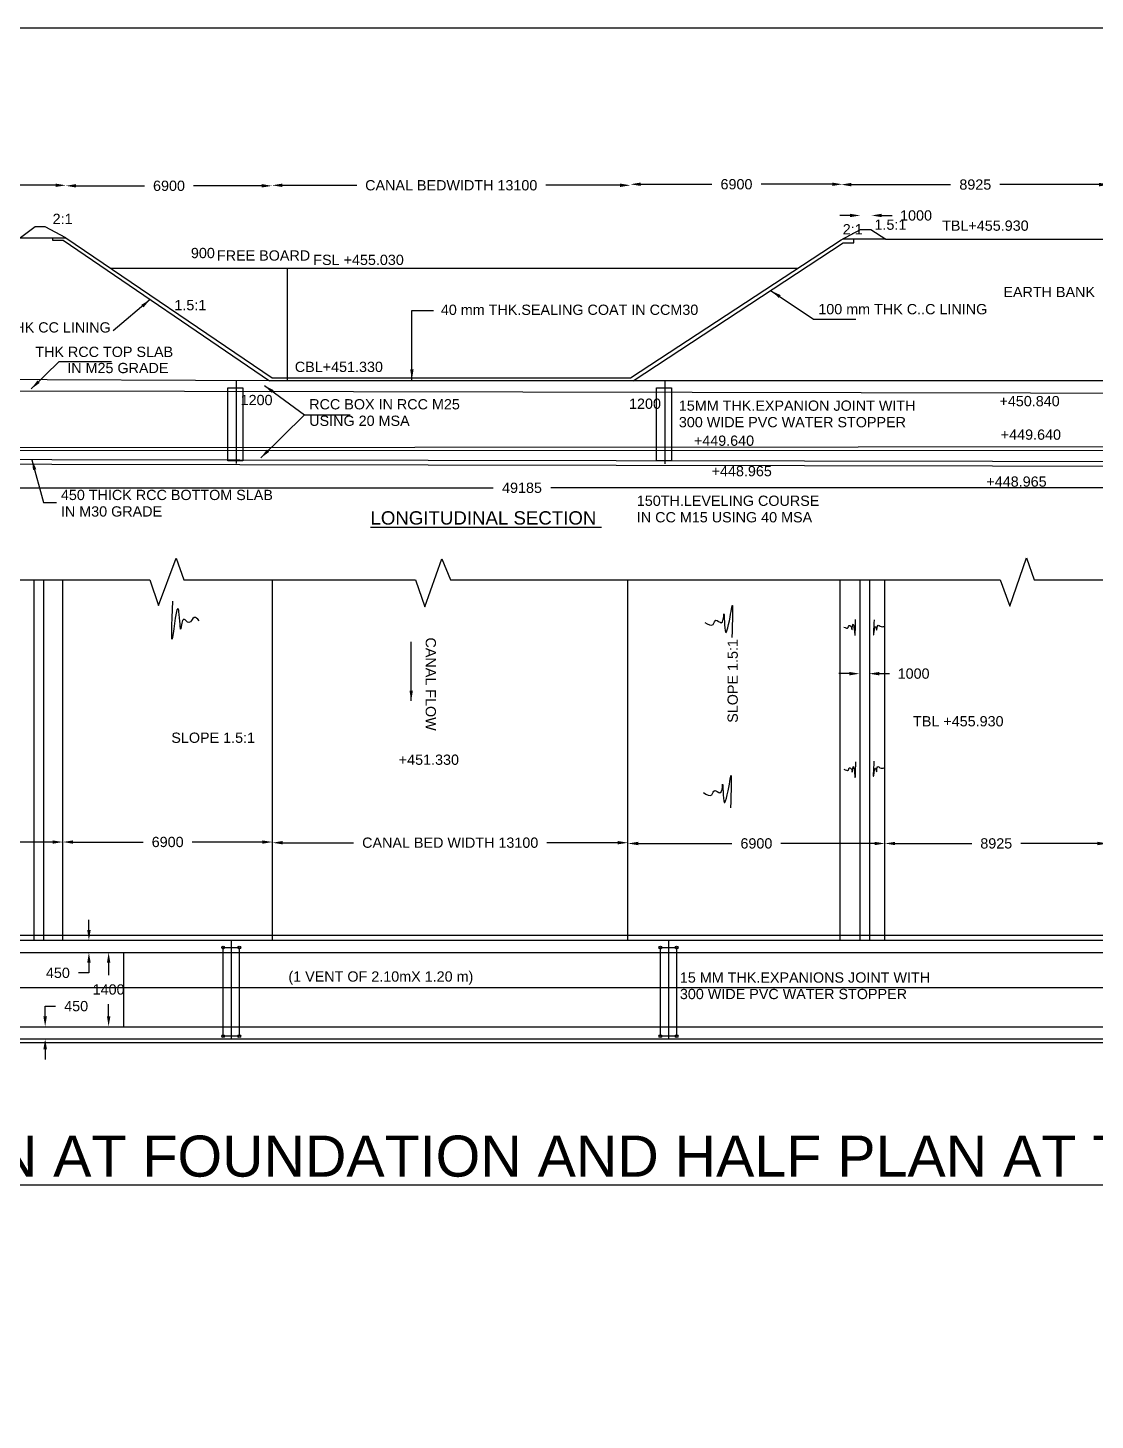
# Model space of a CAD drawing. Header units: inches. Extents: x 13 to 6403, y 6 to 3106.
# Drawn here: x 23.4 to 33.8, y 19.12 to 32.68 of the extents above; entities that cross this region are included whole.
import ezdxf

# ---------------------------------------------------------------- set-up
doc = ezdxf.new("R2010")
doc.units = ezdxf.units.IN
doc.header["$MEASUREMENT"] = 0
doc.styles.get("Standard").update_dxf_attribs({"font": 'arial.ttf', "height": 0.1})
doc.dimstyles.get("Standard").update_dxf_attribs({"dimtxt": 0.1, "dimasz": 0.1, "dimexe": 0.18, "dimexo": 0.0625, "dimgap": 0.09, "dimtad": 0, "dimtih": 1, "dimtoh": 1, "dimdec": 4, "dimzin": 0, "dimdsep": 46, "dimtxsty": 'Standard', "dimcen": 0, "dimse1": 1, "dimse2": 1, "dimadec": 0, "dimazin": 0, "dimtfac": 1, "dimtdec": 4, "dimtofl": 0, "dimtmove": 0, "dimatfit": 3, "dimfxl": 1, "dimtolj": 1, "dimtzin": 0, "dimarcsym": 0})

# ---------------------------------------------------------------- blocks, each defined once
blk = doc.blocks.new('*D54')
at = {"color": 0, "lineweight": -2, "transparency": 16777216}
for p, q in [((22.259, 24.748), (22.711, 24.748)), ((23.642, 24.748), (23.189, 24.748))]:
    blk.add_line(p, q, dxfattribs=at)
at = {"color": 0, "transparency": 16777216}
for points in [[(22.259, 24.764), (22.259, 24.731), (22.159, 24.748)], [(23.642, 24.764), (23.642, 24.731), (23.742, 24.748)]]:
    blk.add_solid(points, dxfattribs=at)
at = {"layer": 'Defpoints', "color": 0, "transparency": 16777216}
for p in [(22.159, 24.748), (23.742, 24.748), (23.742, 24.748)]:
    blk.add_point(p, dxfattribs=at)
at = {"color": 0, "transparency": 16777216, "insert": (22.95, 24.748), "char_height": 0.1, "attachment_point": 5}
blk.add_mtext('\\A1;5000', dxfattribs=at)
blk = doc.blocks.new('*D55')
at = {"color": 0, "lineweight": -2, "transparency": 16777216}
for p, q in [((23.842, 24.748), (24.523, 24.748)), ((25.684, 24.748), (25.002, 24.748))]:
    blk.add_line(p, q, dxfattribs=at)
at = {"color": 0, "transparency": 16777216}
for points in [[(23.842, 24.764), (23.842, 24.731), (23.742, 24.748)], [(25.684, 24.764), (25.684, 24.731), (25.784, 24.748)]]:
    blk.add_solid(points, dxfattribs=at)
at = {"layer": 'Defpoints', "color": 0, "transparency": 16777216}
for p in [(23.742, 24.748), (25.784, 24.748), (25.784, 24.748)]:
    blk.add_point(p, dxfattribs=at)
at = {"color": 0, "transparency": 16777216, "insert": (24.763, 24.748), "char_height": 0.1, "attachment_point": 5}
blk.add_mtext('\\A1;6900', dxfattribs=at)
blk = doc.blocks.new('*D56')
at = {"color": 0, "lineweight": -2, "transparency": 16777216}
for p, q in [((25.884, 24.741), (26.574, 24.741)), ((29.146, 24.741), (28.456, 24.741))]:
    blk.add_line(p, q, dxfattribs=at)
at = {"color": 0, "transparency": 16777216}
for points in [[(25.884, 24.758), (25.884, 24.725), (25.784, 24.741)], [(29.146, 24.758), (29.146, 24.725), (29.246, 24.741)]]:
    blk.add_solid(points, dxfattribs=at)
at = {"layer": 'Defpoints', "color": 0, "transparency": 16777216}
for p in [(25.784, 24.748), (29.246, 24.748), (29.246, 24.741)]:
    blk.add_point(p, dxfattribs=at)
at = {"color": 0, "transparency": 16777216, "insert": (27.515, 24.741), "char_height": 0.1, "attachment_point": 5}
blk.add_mtext('\\A1;CANAL BED WIDTH 13100', dxfattribs=at)
blk = doc.blocks.new('*D57')
at = {"color": 0, "lineweight": -2, "transparency": 16777216}
for p, q in [((29.346, 24.734), (30.257, 24.734)), ((31.648, 24.734), (30.736, 24.734))]:
    blk.add_line(p, q, dxfattribs=at)
at = {"color": 0, "transparency": 16777216}
for points in [[(29.346, 24.75), (29.346, 24.717), (29.246, 24.734)], [(31.648, 24.75), (31.648, 24.717), (31.748, 24.734)]]:
    blk.add_solid(points, dxfattribs=at)
at = {"layer": 'Defpoints', "color": 0, "transparency": 16777216}
for p in [(29.246, 24.741), (31.748, 24.734), (31.748, 24.707)]:
    blk.add_point(p, dxfattribs=at)
at = {"color": 0, "transparency": 16777216, "insert": (30.497, 24.734), "char_height": 0.1, "attachment_point": 5}
blk.add_mtext('\\A1;6900', dxfattribs=at)
blk = doc.blocks.new('*D58')
at = {"color": 0, "lineweight": -2, "transparency": 16777216}
for p, q in [((31.848, 24.734), (32.594, 24.734)), ((33.819, 24.734), (33.073, 24.734))]:
    blk.add_line(p, q, dxfattribs=at)
at = {"color": 0, "transparency": 16777216}
for points in [[(31.848, 24.75), (31.848, 24.717), (31.748, 24.734)], [(33.819, 24.75), (33.819, 24.717), (33.919, 24.734)]]:
    blk.add_solid(points, dxfattribs=at)
at = {"layer": 'Defpoints', "color": 0, "transparency": 16777216}
for p in [(31.748, 24.734), (33.919, 24.734), (33.919, 24.734)]:
    blk.add_point(p, dxfattribs=at)
at = {"color": 0, "transparency": 16777216, "insert": (32.833, 24.734), "char_height": 0.1, "attachment_point": 5}
blk.add_mtext('\\A1;8925', dxfattribs=at)
blk = doc.blocks.new('*D77')
at = {"color": 0, "lineweight": -2, "transparency": 16777216}
for p, q in [((24.188, 23.573), (24.188, 23.452)), ((24.188, 23.049), (24.188, 23.17))]:
    blk.add_line(p, q, dxfattribs=at)
at = {"color": 0, "transparency": 16777216}
for points in [[(24.172, 23.573), (24.205, 23.573), (24.188, 23.673)], [(24.172, 23.049), (24.205, 23.049), (24.188, 22.949)]]:
    blk.add_solid(points, dxfattribs=at)
at = {"layer": 'Defpoints', "color": 0, "transparency": 16777216}
for p in [(24.188, 23.673), (24.188, 23.673), (24.188, 22.949)]:
    blk.add_point(p, dxfattribs=at)
at = {"color": 0, "transparency": 16777216, "insert": (24.188, 23.311), "char_height": 0.1, "attachment_point": 5}
blk.add_mtext('\\A1;1400', dxfattribs=at)
blk = doc.blocks.new('*D78')
at = {"color": 0, "lineweight": -2, "transparency": 16777216}
for p, q in [((23.996, 23.89), (23.996, 23.99)), ((23.996, 23.473), (23.896, 23.473)), ((23.996, 23.573), (23.996, 23.473))]:
    blk.add_line(p, q, dxfattribs=at)
at = {"color": 0, "transparency": 16777216}
for points in [[(23.98, 23.89), (24.013, 23.89), (23.996, 23.79)], [(23.98, 23.573), (24.013, 23.573), (23.996, 23.673)]]:
    blk.add_solid(points, dxfattribs=at)
at = {"layer": 'Defpoints', "color": 0, "transparency": 16777216}
for p in [(23.996, 23.79), (23.996, 23.673), (23.996, 23.673)]:
    blk.add_point(p, dxfattribs=at)
at = {"color": 0, "transparency": 16777216, "insert": (23.694, 23.473), "char_height": 0.1, "attachment_point": 5}
blk.add_mtext('\\A1;450', dxfattribs=at)
blk = doc.blocks.new('*D79')
at = {"color": 0, "lineweight": -2, "transparency": 16777216}
for p, q in [((23.57, 23.049), (23.57, 23.149)), ((23.57, 23.149), (23.67, 23.149)), ((23.57, 22.73), (23.57, 22.63))]:
    blk.add_line(p, q, dxfattribs=at)
at = {"color": 0, "transparency": 16777216}
for points in [[(23.553, 23.049), (23.587, 23.049), (23.57, 22.949)], [(23.553, 22.73), (23.587, 22.73), (23.57, 22.83)]]:
    blk.add_solid(points, dxfattribs=at)
at = {"layer": 'Defpoints', "color": 0, "transparency": 16777216}
for p in [(23.57, 22.949), (23.996, 22.949), (23.996, 22.83)]:
    blk.add_point(p, dxfattribs=at)
at = {"color": 0, "transparency": 16777216, "insert": (23.872, 23.149), "char_height": 0.1, "attachment_point": 5}
blk.add_mtext('\\A1;450', dxfattribs=at)
blk = doc.blocks.new('*D86')
at = {"color": 0, "lineweight": -2, "transparency": 16777216}
for p, q in [((31.408, 30.851), (31.308, 30.851)), ((31.718, 30.851), (31.818, 30.851))]:
    blk.add_line(p, q, dxfattribs=at)
at = {"color": 0, "transparency": 16777216}
for points in [[(31.408, 30.868), (31.408, 30.835), (31.508, 30.851)], [(31.718, 30.868), (31.718, 30.835), (31.618, 30.851)]]:
    blk.add_solid(points, dxfattribs=at)
at = {"layer": 'Defpoints', "color": 0, "transparency": 16777216}
for p in [(31.618, 30.851), (31.508, 30.715), (31.618, 30.715)]:
    blk.add_point(p, dxfattribs=at)
at = {"color": 0, "transparency": 16777216, "insert": (32.052, 30.851), "char_height": 0.1, "attachment_point": 5}
blk.add_mtext('\\A1;1000', dxfattribs=at)
blk = doc.blocks.new('*D87')
at = {"layer": 'Defpoints', "color": 0, "transparency": 16777216}
for p in [(23.771, 30.632), (24.206, 30.337), (25.106, 30.337)]:
    blk.add_point(p, dxfattribs=at)
at = {"color": 0, "transparency": 16777216, "insert": (25.106, 30.485), "char_height": 0.1, "attachment_point": 5}
blk.add_mtext('\\A1;900', dxfattribs=at)
blk = doc.blocks.new('*D96')
at = {"color": 0, "lineweight": -2, "transparency": 16777216}
for p, q in [((22.122, 31.145), (22.657, 31.145)), ((23.671, 31.145), (23.136, 31.145))]:
    blk.add_line(p, q, dxfattribs=at)
at = {"color": 0, "transparency": 16777216}
for points in [[(22.122, 31.162), (22.122, 31.129), (22.022, 31.145)], [(23.671, 31.162), (23.671, 31.129), (23.771, 31.145)]]:
    blk.add_solid(points, dxfattribs=at)
at = {"layer": 'Defpoints', "color": 0, "transparency": 16777216}
for p in [(23.771, 31.145), (22.022, 30.606), (23.771, 30.632)]:
    blk.add_point(p, dxfattribs=at)
at = {"color": 0, "transparency": 16777216, "insert": (22.897, 31.145), "char_height": 0.1, "attachment_point": 5}
blk.add_mtext('\\A1;5000', dxfattribs=at)
blk = doc.blocks.new('*D97')
at = {"color": 0, "lineweight": -2, "transparency": 16777216}
for p, q in [((23.871, 31.14), (24.536, 31.14)), ((25.68, 31.14), (25.015, 31.14))]:
    blk.add_line(p, q, dxfattribs=at)
at = {"color": 0, "transparency": 16777216}
for points in [[(23.871, 31.157), (23.871, 31.124), (23.771, 31.14)], [(25.68, 31.157), (25.68, 31.124), (25.78, 31.14)]]:
    blk.add_solid(points, dxfattribs=at)
at = {"layer": 'Defpoints', "color": 0, "transparency": 16777216}
for p in [(25.78, 31.14), (23.771, 30.632), (25.78, 29.27)]:
    blk.add_point(p, dxfattribs=at)
at = {"color": 0, "transparency": 16777216, "insert": (24.776, 31.14), "char_height": 0.1, "attachment_point": 5}
blk.add_mtext('\\A1;6900', dxfattribs=at)
blk = doc.blocks.new('*D98')
at = {"color": 0, "lineweight": -2, "transparency": 16777216}
for p, q in [((25.88, 31.145), (26.604, 31.145)), ((29.17, 31.145), (28.447, 31.145))]:
    blk.add_line(p, q, dxfattribs=at)
at = {"color": 0, "transparency": 16777216}
for points in [[(25.88, 31.162), (25.88, 31.129), (25.78, 31.145)], [(29.17, 31.162), (29.17, 31.129), (29.27, 31.145)]]:
    blk.add_solid(points, dxfattribs=at)
at = {"layer": 'Defpoints', "color": 0, "transparency": 16777216}
for p in [(29.27, 31.145), (25.78, 29.27), (29.27, 29.27)]:
    blk.add_point(p, dxfattribs=at)
at = {"color": 0, "transparency": 16777216, "insert": (27.525, 31.145), "char_height": 0.1, "attachment_point": 5}
blk.add_mtext('\\A1;CANAL BEDWIDTH 13100', dxfattribs=at)
blk = doc.blocks.new('*D99')
at = {"color": 0, "lineweight": -2, "transparency": 16777216}
for p, q in [((29.37, 31.155), (30.063, 31.155)), ((31.235, 31.155), (30.542, 31.155))]:
    blk.add_line(p, q, dxfattribs=at)
at = {"color": 0, "transparency": 16777216}
for points in [[(29.37, 31.172), (29.37, 31.139), (29.27, 31.155)], [(31.235, 31.172), (31.235, 31.139), (31.335, 31.155)]]:
    blk.add_solid(points, dxfattribs=at)
at = {"layer": 'Defpoints', "color": 0, "transparency": 16777216}
for p in [(31.335, 31.155), (31.335, 30.62), (29.27, 29.27)]:
    blk.add_point(p, dxfattribs=at)
at = {"color": 0, "transparency": 16777216, "insert": (30.303, 31.155), "char_height": 0.1, "attachment_point": 5}
blk.add_mtext('\\A1;6900', dxfattribs=at)
blk = doc.blocks.new('*D100')
at = {"color": 0, "lineweight": -2, "transparency": 16777216}
for p, q in [((31.423, 31.152), (32.389, 31.152)), ((33.835, 31.152), (32.869, 31.152))]:
    blk.add_line(p, q, dxfattribs=at)
at = {"color": 0, "transparency": 16777216}
for points in [[(31.423, 31.169), (31.423, 31.135), (31.323, 31.152)], [(33.835, 31.169), (33.835, 31.135), (33.935, 31.152)]]:
    blk.add_solid(points, dxfattribs=at)
at = {"layer": 'Defpoints', "color": 0, "transparency": 16777216}
for p in [(33.935, 31.152), (31.323, 30.614), (33.935, 30.62)]:
    blk.add_point(p, dxfattribs=at)
at = {"color": 0, "transparency": 16777216, "insert": (32.629, 31.152), "char_height": 0.1, "attachment_point": 5}
blk.add_mtext('\\A1;8925', dxfattribs=at)
blk = doc.blocks.new('*D114')
at = {"color": 0, "lineweight": -2, "transparency": 16777216}
for p, q in [((20.067, 28.198), (27.934, 28.198)), ((36.361, 28.198), (28.495, 28.198))]:
    blk.add_line(p, q, dxfattribs=at)
at = {"color": 0, "transparency": 16777216}
for points in [[(20.067, 28.214), (20.067, 28.181), (19.967, 28.198)], [(36.361, 28.214), (36.361, 28.181), (36.461, 28.198)]]:
    blk.add_solid(points, dxfattribs=at)
at = {"layer": 'Defpoints', "color": 0, "transparency": 16777216}
for p in [(19.967, 28.393), (36.461, 28.45), (36.461, 28.198)]:
    blk.add_point(p, dxfattribs=at)
at = {"color": 0, "transparency": 16777216, "insert": (28.214, 28.198), "char_height": 0.1, "attachment_point": 5}
blk.add_mtext('\\A1;49185', dxfattribs=at)
blk = doc.blocks.new('*D126')
at = {"color": 0, "lineweight": -2, "transparency": 16777216}
for p, q in [((31.401, 26.388), (31.301, 26.388)), ((31.694, 26.388), (31.794, 26.388))]:
    blk.add_line(p, q, dxfattribs=at)
at = {"color": 0, "transparency": 16777216}
for points in [[(31.401, 26.405), (31.401, 26.371), (31.501, 26.388)], [(31.694, 26.405), (31.694, 26.371), (31.594, 26.388)]]:
    blk.add_solid(points, dxfattribs=at)
at = {"layer": 'Defpoints', "color": 0, "transparency": 16777216}
for p in [(31.501, 26.385), (31.594, 26.388), (31.594, 26.385)]:
    blk.add_point(p, dxfattribs=at)
at = {"color": 0, "transparency": 16777216, "insert": (32.028, 26.388), "char_height": 0.1, "attachment_point": 5}
blk.add_mtext('\\A1;1000', dxfattribs=at)
blk = doc.blocks.new('*D130')
at = {"layer": 'Defpoints', "color": 0, "transparency": 16777216}
for p in [(25.432, 29.243), (25.754, 29.243), (25.754, 29.053)]:
    blk.add_point(p, dxfattribs=at)
at = {"color": 0, "transparency": 16777216, "insert": (25.629, 29.053), "char_height": 0.1, "attachment_point": 5}
blk.add_mtext('\\A1;1200', dxfattribs=at)
blk = doc.blocks.new('*D131')
at = {"layer": 'Defpoints', "color": 0, "transparency": 16777216}
for p in [(29.27, 29.27), (29.605, 29.241), (29.605, 29.017)]:
    blk.add_point(p, dxfattribs=at)
at = {"color": 0, "transparency": 16777216, "insert": (29.412, 29.017), "char_height": 0.1, "attachment_point": 5}
blk.add_mtext('\\A1;1200', dxfattribs=at)

msp = doc.modelspace()

# ---------------------------------------------------------------- linework, layer by layer
at = {"color": 0}
for points in [[(59.86272, 5.61483), (12.95865, 5.61483), (12.95865, 32.67904), (59.86272, 32.67904)], [(25.35072, 29.17358), (25.4965, 29.17358), (25.4965, 28.46233), (25.35072, 28.46233)], [(29.52394, 29.17152), (29.66972, 29.17152), (29.66972, 28.46027), (29.52394, 28.46027)], [(25.30384, 23.71967), (25.46082, 23.71967), (25.46082, 22.85704), (25.30384, 22.85704)], [(29.56244, 23.71967), (29.71942, 23.71967), (29.71942, 22.85704), (29.56244, 22.85704)]]:
    msp.add_lwpolyline(points, close=True, dxfattribs=at)
for points in [[(13.34201, 30.46034), (16.20633, 30.46034), (20.57169, 30.50249), (21.04875, 30.50249), (22.26467, 30.63233), (23.77083, 30.63233), (23.56906, 30.74001), (23.47337, 30.74001), (23.32951, 30.63233)], [(23.77083, 30.63233), (25.78048, 29.26951), (29.27023, 29.26951), (31.32315, 30.614), (31.51054, 30.71362), (31.61212, 30.71362), (31.75913, 30.6203), (33.93489, 30.6203), (36.28813, 29.59531), (36.46083, 29.59531), (36.61904, 29.43634), (39.95814, 29.47013), (40.12428, 29.47013), (44.41776, 29.47013), (44.41776, 29.62424)], [(29.29616, 29.24089), (31.34306, 30.58597), (31.44471, 30.58597), (31.44471, 30.62027)], [(31.75913, 30.6203), (31.33493, 30.62026)], [(24.20576, 30.33739), (30.90079, 30.33739)], [(25.92977, 29.2414), (25.92977, 30.33739)], [(41.46072, 28.59978), (40.12428, 28.59978), (18.5327, 28.58314), (18.5327, 29.34414), (16.68881, 29.34414), (16.19241, 30.11048), (13.34148, 30.11048)], [(25.43171, 29.2429), (25.43179, 28.43562)], [(29.60493, 29.24084), (29.60501, 28.43356)], [(40.22937, 28.56043), (19.96743, 28.55861)], [(36.46094, 28.44983), (19.96743, 28.47848)], [(19.96744, 28.43509), (36.46094, 28.40495)], [(18.83087, 27.30057), (22.86327, 27.30057), (22.94783, 27.05596), (23.09431, 27.52224), (23.17435, 27.30057), (24.59093, 27.30057), (24.67356, 27.05139), (24.84517, 27.51398), (24.91932, 27.30057), (27.17768, 27.30057), (27.26796, 27.0396), (27.43489, 27.50541), (27.51783, 27.30057), (32.8719, 27.30057), (32.96458, 27.04566), (33.12875, 27.51571), (33.20165, 27.30057), (37.90286, 27.30057)], [(23.46218, 23.79048), (23.46218, 27.30057)], [(23.55778, 23.79048), (23.55778, 27.30057)], [(23.74152, 23.79048), (23.74152, 27.30057)], [(25.78412, 23.79048), (25.78412, 27.30057)], [(29.24576, 23.79048), (29.24576, 27.30057)], [(31.31422, 23.79048), (31.31422, 27.30057)], [(31.50748, 23.79048), (31.50748, 27.30057)], [(31.60335, 23.79048), (31.60335, 27.30057)], [(31.74791, 23.79048), (31.74791, 27.30057)], [(19.95864, 23.79048), (19.95864, 23.8391), (36.47793, 23.8391)], [(20.38925, 23.79048), (36.47793, 23.79048)], [(25.38233, 23.79048), (25.38233, 22.83005)], [(29.64093, 23.79048), (29.64093, 22.83005)], [(19.95864, 23.67327), (36.47793, 23.67327)], [(24.33156, 23.67327), (24.33156, 22.94905)], [(14.09443, 23.33038), (43.78532, 23.33038)], [(19.95864, 22.94905), (36.47793, 22.94905)], [(19.95864, 22.79533), (36.47793, 22.79533)], [(20.38892, 22.83005), (36.47793, 22.83005)]]:
    msp.add_lwpolyline(points, dxfattribs=at)
msp.add_lwpolyline([(23.64271, 30.63233), (23.64271, 30.61012), (23.74442, 30.61012), (25.75582, 29.24142), (19.97929, 29.2678, 1.01499296), (19.98049, 29.15059), (36.46156, 29.11772, 1.04934446), (36.45592, 29.23981), (25.75582, 29.24142)], format="xyb", dxfattribs=at)
for centre in [(25.30384, 23.71967), (25.46082, 23.71967), (29.56244, 23.71967), (29.71942, 23.71967), (25.30384, 22.85704), (25.46082, 22.85704), (29.56244, 22.85704), (29.71942, 22.85704)]:
    msp.add_circle(centre, 0.01412, dxfattribs=at)
for points in [[(25.06987, 26.90412), (25.02218, 26.93531), (24.97009, 26.88521), (24.92167, 26.91784), (24.89117, 26.82597), (24.87298, 26.99055), (24.86844, 27.01372), (24.81126, 26.74309), (24.81232, 27.09408)], [(29.99489, 26.88778), (30.07537, 26.86716), (30.10349, 26.90883), (30.15456, 26.88401), (30.17986, 26.96548), (30.19298, 26.80816), (30.19673, 26.79084), (30.22578, 26.86716), (30.26148, 27.05324), (30.25783, 26.73984)], [(31.34801, 26.84232), (31.39042, 26.83659), (31.39965, 26.85624), (31.42467, 26.83213), (31.42706, 26.81338), (31.43689, 26.86606), (31.45416, 26.77231), (31.4625, 26.91457)], [(31.64357, 26.91373), (31.64176, 26.77716), (31.66081, 26.84605), (31.66988, 26.8113), (31.68197, 26.86055), (31.70314, 26.85028), (31.74306, 26.84816)], [(31.35003, 25.45684), (31.39244, 25.45111), (31.40168, 25.47076), (31.4267, 25.44665), (31.42908, 25.4279), (31.43891, 25.48058), (31.45618, 25.38683), (31.46452, 25.52909)], [(31.64119, 25.53557), (31.63938, 25.399), (31.65843, 25.46789), (31.6675, 25.43314), (31.67959, 25.48239), (31.70076, 25.47212), (31.74067, 25.47)], [(29.98235, 25.22964), (30.06283, 25.20901), (30.09094, 25.25068), (30.14201, 25.22586), (30.16732, 25.30733), (30.18044, 25.15001), (30.18418, 25.13269), (30.21324, 25.20901), (30.24893, 25.3951), (30.24529, 25.08169)]]:
    msp.add_spline(points, degree=3, dxfattribs=at)

# ---------------------------------------------------------------- texts
for s, height, p in [('2:1', 0.1, (23.64261, 30.76766)), ('1.5:1', 0.1, (31.64734, 30.71174)), ('TBL+455.930', 0.1, (32.30594, 30.7023)), ('2:1', 0.1, (31.3381, 30.66693)), ('FREE BOARD ', 0.1, (25.24282, 30.41159)), ('FSL +455.030', 0.1, (26.18144, 30.36896)), ('EARTH BANK ', 0.1, (32.90251, 30.05579)), ('1.5:1', 0.1, (24.82853, 29.92785)), ('40 mm THK.SEALING COAT IN CCM30 ', 0.1, (27.42382, 29.88294)), ('100 mm THK C..C LINING ', 0.1, (31.0999, 29.88894)), ('100 THK CC LINING ', 0.1, (22.91236, 29.71105)), ('THK RCC TOP SLAB', 0.1, (23.4737, 29.4729)), ('IN M25 GRADE', 0.1, (23.78513, 29.31541)), ('CBL+451.330', 0.1, (26.00151, 29.32682)), ('RCC BOX IN RCC M25', 0.1, (26.14201, 28.96228)), ('15MM THK.EXPANION JOINT WITH', 0.1, (29.74173, 28.94877)), ('+450.840', 0.1, (32.86443, 28.99298)), ('USING 20 MSA', 0.1, (26.14201, 28.80164)), ('300 WIDE PVC WATER STOPPER ', 0.1, (29.74173, 28.78813)), ('+449.640 ', 0.1, (32.87715, 28.66672)), ('+449.640', 0.1, (29.88814, 28.60746)), ('+448.965', 0.1, (30.06083, 28.31116)), ('+448.965', 0.1, (32.7372, 28.20912)), ('450 THICK RCC BOTTOM SLAB ', 0.1, (23.72336, 28.07907)), ('150TH.LEVELING COURSE', 0.1, (29.33253, 28.02236)), ('IN M30 GRADE ', 0.1, (23.72336, 27.91843)), ('%%ULONGITUDINAL SECTION ', 0.13, (26.73846, 27.84037)), ('IN CC M15 USING 40 MSA ', 0.1, (29.33253, 27.86172)), ('TBL +455.930', 0.1, (32.0226, 25.8746)), ('SLOPE 1.5:1', 0.1, (24.79881, 25.71412)), ('+451.330', 0.1, (27.01402, 25.49996)), ('(1 VENT OF 2.10mX 1.20 m)', 0.1, (25.93921, 23.3881)), ('15 MM THK.EXPANIONS JOINT WITH', 0.1, (29.75182, 23.3782)), ('300 WIDE PVC WATER STOPPER ', 0.1, (29.75182, 23.21756)), ('%%UHALF PAN AT FOUNDATION AND HALF PLAN AT TOP ', 0.4, (20.76074, 21.48831))]:
    msp.add_text(s, height=height, dxfattribs=at).set_placement(p)
for s, rotation, p in [('CANAL FLOW ', 270, (27.27595, 26.74032)), ('SLOPE 1.5:1', 90, (30.31583, 25.9095))]:
    msp.add_text(s, height=0.1, rotation=rotation, dxfattribs=at).set_placement(p)

# ---------------------------------------------------------------- dimensions: what is measured, and where the dimension line sits
for base, p1, p2, text, picture, middle in [((29.27023, 31.1452), (25.78048, 29.26951), (29.27023, 29.26951), 'CANAL BEDWIDTH 13100', '*D98', (27.52535, 31.1452)), ((23.77083, 31.14521), (22.02244, 30.60646), (23.77083, 30.63233), '5000', '*D96', (22.89663, 31.14521)), ((25.78048, 31.14043), (23.77083, 30.63233), (25.78048, 29.26951), '6900', '*D97', (24.77565, 31.14043)), ((31.33493, 31.15541), (29.27023, 29.26951), (31.33493, 30.62026), '6900', '*D99', (30.30258, 31.15541)), ((33.93489, 31.1521), (31.32315, 30.614), (33.93489, 30.6203), '8925', '*D100', (32.62902, 31.1521)), ((31.61762, 30.85132), (31.50816, 30.7146), (31.61762, 30.7146), '1000', '*D86', (32.05206, 30.85132)), ((36.46094, 28.19757), (19.96744, 28.39283), (36.46094, 28.44983), '49185', '*D114', (28.21419, 28.19757)), ((31.59384, 26.38794), (31.50136, 26.38476), (31.59384, 26.38476), '1000', '*D126', (32.02828, 26.38794)), ((29.24576, 24.74138), (25.78412, 24.74763), (29.24576, 24.74763), 'CANAL BED WIDTH 13100', '*D56', (27.51494, 24.74138)), ((23.74152, 24.74763), (22.15856, 24.74763), (23.74152, 24.74763), '5000', '*D54', (22.95004, 24.74763)), ((25.78412, 24.74763), (23.74152, 24.74763), (25.78412, 24.74763), '6900', '*D55', (24.76282, 24.74763)), ((31.74791, 24.73354), (29.24576, 24.74138), (31.74791, 24.70721), '6900', '*D57', (30.49684, 24.73354)), ((33.91873, 24.73354), (31.74791, 24.73354), (33.91873, 24.73354), '8925', '*D58', (32.83332, 24.73354))]:
    dim = msp.add_linear_dim(base=base, p1=p1, p2=p2, text=text, dimstyle='Standard', dxfattribs=at)
    dim.commit()
    dim.dimension.update_dxf_attribs({"geometry": picture, "text_midpoint": middle})
dim = msp.add_linear_dim(base=(25.10648, 30.33739), p1=(23.77083, 30.63233), p2=(24.20576, 30.33739), angle=90, text='900', dimstyle='Standard', dxfattribs=at)
dim.commit()
dim.dimension.update_dxf_attribs({"geometry": '*D87', "text_midpoint": (25.10648, 30.48486), "dimtype": 160})
at = {"color": 2}
for base, p1, p2, picture, middle in [((25.75365, 29.05334), (25.43171, 29.2429), (25.75365, 29.2429), '*D130', (25.62939, 29.05334)), ((29.60493, 29.01666), (29.27023, 29.26951), (29.60493, 29.24084), '*D131', (29.41196, 29.01666))]:
    dim = msp.add_linear_dim(base=base, p1=p1, p2=p2, text='1200', dimstyle='Standard', dxfattribs=at)
    dim.commit()
    dim.dimension.update_dxf_attribs({"geometry": picture, "text_midpoint": middle, "dimtype": 160})
at = {"color": 0}
for base, p1, p2, text, picture, middle in [((23.99649, 23.67327), (23.99649, 23.79048), (23.99649, 23.67327), '450', '*D78', (23.69418, 23.47327)), ((24.18837, 23.67327), (24.18837, 22.94905), (24.18837, 23.67327), '1400', '*D77', (24.18837, 23.31116)), ((23.57009, 22.94905), (23.99649, 22.83005), (23.99649, 22.94905), '450', '*D79', (23.8724, 23.14905))]:
    dim = msp.add_linear_dim(base=base, p1=p1, p2=p2, angle=90, text=text, dimstyle='Standard', dxfattribs=at)
    dim.commit()
    dim.dimension.update_dxf_attribs({"geometry": picture, "text_midpoint": middle})

# ---------------------------------------------------------------- leaders
for points in [[(30.64146, 30.11732), (31.05356, 29.83975), (31.46567, 29.83975)], [(24.5927, 30.03289), (24.23234, 29.7265)], [(27.14157, 29.25151), (27.14157, 29.92599), (27.35314, 29.92599)], [(23.435, 29.16231), (23.70598, 29.42907), (24.21723, 29.42907)], [(25.70498, 29.19524), (26.09737, 28.91093), (26.53984, 28.91093)], [(25.66974, 28.48954), (26.09737, 28.91093)], [(27.13495, 26.12303), (27.13495, 26.69933)]]:
    msp.add_leader(points, dimstyle='Standard', override={"dimgap": 0.09, "dimtad": 0}, dxfattribs=at)
at = {"color": 2}
msp.add_leader([(23.4415, 28.47245), (23.55339, 28.05536), (23.68167, 28.05536)], dimstyle='Standard', override={"dimgap": 0.09, "dimtad": 0}, dxfattribs=at)

doc.saveas('drawing.dxf')
